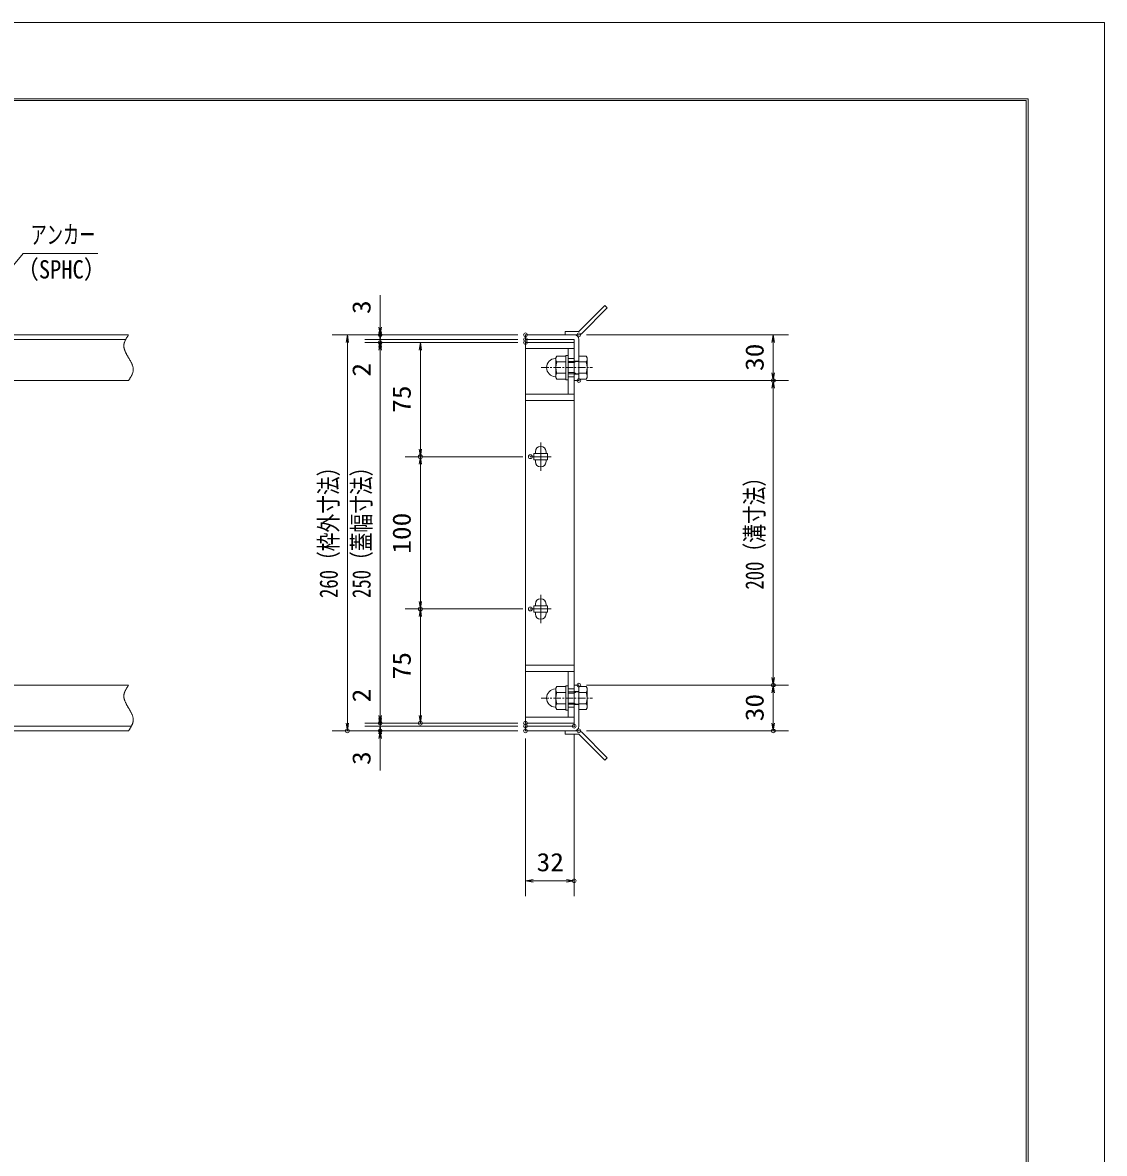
# Model space of a CAD drawing. Units: millimetres, scale not verified. Extents: x -1050 to 1050, y -742 to 742.
# Drawn here: x 340 to 1050, y 0 to 742 of the extents above; entities that cross this region are included whole.
import ezdxf
from ezdxf.enums import TextEntityAlignment as Align

# ---------------------------------------------------------------- set-up
doc = ezdxf.new("R2010")
doc.units = ezdxf.units.MM
doc.header["$LTSCALE"] = 5
doc.header["$PDMODE"] = 32
doc.header["$PDSIZE"] = 2.5
doc.linetypes.add('CHAIN1', pattern=[8, 5, -1, 1, -1])
doc.linetypes.add('DOUBLE_CHAIN1', pattern=[8.8, 5, -1, 0.6, -0.6, 0.6, -1])
for name, color, linetype, lineweight in [('0-0_7-図\u3000枠', 4, 'Continuous', 9), ('0-1_寸法注釈', 2, 'Continuous', 9), ('0-2_0', 2, 'Continuous', 9), ('0-3_DEFPOINTS', 134, 'Continuous', 9), ('0-4_蓋', 5, 'Continuous', 9), ('0-6_想像線', 134, 'DOUBLE_CHAIN1', 9), ('0-7_中心線', 6, 'CHAIN1', 9), ('0-8_締付部品', 7, 'Continuous', 9), ('0-9_枠', 7, 'Continuous', 9), ('0-B_アンカー', 7, 'Continuous', 9)]:
    doc.layers.add(name, color=color, linetype=linetype, lineweight=lineweight)
doc.styles.add('ＭＳ ゴシック', font='')
doc.styles.get('ＭＳ ゴシック').set_extended_font_data('MS Gothic')

# ---------------------------------------------------------------- blocks, each defined once
blk = doc.blocks.new('_OPEN')
at = {"layer": '0-2_0'}
blk.add_line((0, 0), (-5, 0), dxfattribs=at)
blk.add_lwpolyline([(-5, 0.833), (0, 0), (-5, -0.833)], dxfattribs=at)
blk = doc.blocks.new('A$C4F066A7F')
at = {"layer": '0-B_アンカー'}
for p, q in [((0, 96.52), (45.24, 96.52)), ((0, 85.02), (0, 96.52)), ((0, 85.02), (45.24, 85.02)), ((130.26, 0), (45.24, 85.02)), ((138.39, 8.13), (53.37, 93.15)), ((138.39, 8.13), (130.26, 0))]:
    blk.add_line(p, q, dxfattribs=at)
blk.add_arc((45.24, 85.02), 11.5, 45, 90, dxfattribs=at)
blk = doc.blocks.new('A$C6EB770D1')
at = {"layer": '0-B_アンカー'}
for p, q in [((130.257, 96.52), (45.237, 11.5)), ((138.388, 88.388), (53.368, 3.368)), ((138.388, 88.388), (130.257, 96.52)), ((0, 11.5), (45.237, 11.5)), ((0, 11.5), (0, 0)), ((0, 0), (45.237, 0))]:
    blk.add_line(p, q, dxfattribs=at)
blk.add_arc((45.237, 11.5), 11.5, 270, 315, dxfattribs=at)
blk = doc.blocks.new('A$C137235B9')
at = {"layer": '0-8_締付部品'}
for p, q in [((50.87, 77.528), (47.967, 72.5)), ((50.87, 77.528), (80.467, 77.528)), ((80.467, 80), (80.467, 0)), ((88.467, 80), (80.467, 80)), ((88.467, 80), (88.467, 0)), ((123.467, 2.472), (123.467, 77.528)), ((148.064, 77.528), (123.467, 77.528)), ((148.064, 77.528), (150.967, 72.5)), ((47.967, 72.5), (47.967, 7.5)), ((50.87, 58.764), (80.467, 58.764)), ((88.467, 60), (123.467, 60)), ((108.467, 56.615), (88.467, 56.615)), ((114.33, 60), (108.467, 56.615)), ((108.467, 20), (108.467, 60)), ((148.064, 58.764), (123.467, 58.764)), ((150.967, 7.5), (150.967, 72.5)), ((50.87, 2.472), (47.967, 7.5)), ((50.87, 21.236), (80.467, 21.236)), ((50.87, 2.472), (80.467, 2.472)), ((88.467, 0), (80.467, 0)), ((108.467, 23.385), (88.467, 23.385)), ((88.467, 20), (123.467, 20)), ((114.33, 20), (108.467, 23.385)), ((148.064, 21.236), (123.467, 21.236)), ((148.064, 2.472), (123.467, 2.472)), ((148.064, 2.472), (150.967, 7.5))]:
    blk.add_line(p, q, dxfattribs=at)
at = {"layer": '0-8_締付部品', "color": 6, "linetype": 'CHAIN1'}
blk.add_line((0, 40), (167.946, 40), dxfattribs=at)
at = {"layer": '0-8_締付部品'}
for centre, radius, start, end in [((47.967, 40), 30, 92.7294, 267.2706), ((46.467, 71.464), 1.5, 272.7294, 0), ((64.58, 68.146), 16.613, 180, 214.38425), ((110.064, 40), 62.097, 162.41205, 197.58795), ((134.354, 68.146), 16.613, 325.61575, 0), ((88.87, 40), 62.097, 342.41205, 17.58795), ((46.467, 8.536), 1.5, 0, 87.2706), ((64.58, 11.854), 16.613, 145.61575, 180), ((134.354, 11.854), 16.613, 0, 34.38425)]:
    blk.add_arc(centre, radius, start, end, dxfattribs=at)
at = {"layer": '0-9_枠'}
for p, q in [((108.467, 61.25), (123.467, 61.25)), ((108.467, 18.75), (123.467, 18.75))]:
    blk.add_line(p, q, dxfattribs=at)

msp = doc.modelspace()

# ---------------------------------------------------------------- linework, layer by layer
at = {"layer": '0-0_7-図\u3000枠'}
for p in [(-973.75, 691.25), (998.75, -691.25)]:
    msp.add_line(p, (998.75, 691.25), dxfattribs=at)
msp.add_lwpolyline([(-975, 692.5), (1000, 692.5), (1000, -692.5)], dxfattribs=at)
at = {"layer": '0-1_寸法注釈'}
for p, q in [((574.681, 542.475), (574.681, 563.588)), ((574.681, 539.475), (574.681, 544.475)), ((665.063, 537.475), (543.149, 537.475)), ((665.063, 537.475), (564.681, 537.475)), ((574.681, 534.475), (574.681, 537.475)), ((710.11, 537.475), (842.677, 537.475)), ((553.149, 532.475), (553.149, 282.475)), ((665.063, 534.475), (564.681, 534.475)), ((665.063, 534.475), (564.681, 534.475)), ((665.063, 532.475), (564.681, 532.475)), ((665.063, 532.475), (564.681, 532.475)), ((574.681, 534.475), (574.681, 532.475)), ((574.681, 529.475), (574.681, 524.475)), ((574.681, 527.475), (574.681, 506.362)), ((574.681, 527.475), (574.681, 287.475)), ((665.063, 532.475), (591.062, 532.475)), ((601.062, 527.475), (601.062, 462.475)), ((832.677, 532.475), (832.677, 512.475)), ((710.11, 507.475), (842.677, 507.475)), ((710.11, 507.475), (842.677, 507.475)), ((832.677, 502.475), (832.677, 312.475)), ((668.253, 457.475), (591.062, 457.475)), ((668.253, 457.475), (591.062, 457.475)), ((601.062, 452.475), (601.062, 362.475)), ((668.253, 357.475), (591.062, 357.475)), ((668.253, 357.475), (591.062, 357.475)), ((601.062, 352.475), (601.062, 287.475)), ((574.681, 287.475), (574.681, 308.588)), ((710.063, 307.475), (842.677, 307.475)), ((710.063, 307.475), (842.677, 307.475)), ((832.677, 302.475), (832.677, 282.475)), ((574.681, 285.475), (574.681, 290.475)), ((665.063, 282.475), (564.681, 282.475)), ((665.063, 282.475), (564.681, 282.475)), ((574.681, 280.475), (574.681, 282.475)), ((665.063, 282.475), (591.062, 282.475)), ((665.063, 277.475), (543.149, 277.475)), ((665.063, 280.475), (564.681, 280.475)), ((665.063, 280.475), (564.681, 280.475)), ((665.063, 277.475), (564.681, 277.475)), ((574.681, 280.475), (574.681, 277.475)), ((574.681, 275.475), (574.681, 270.475)), ((702.063, 275.475), (702.063, 168.953)), ((710.11, 277.475), (842.677, 277.475)), ((574.681, 272.475), (574.681, 251.362)), ((670.063, 272.475), (670.063, 168.953)), ((675.063, 178.953), (697.063, 178.953))]:
    msp.add_line(p, q, dxfattribs=at)
msp.add_lwpolyline([(389.478, 590.968), (340.425, 590.968), (312.702, 557.538)], dxfattribs=at)
at = {"layer": '0-3_DEFPOINTS'}
msp.add_lwpolyline([(-1050, -742.5), (-1050, 742.5), (1050, 742.5), (1050, -742.5)], close=True, dxfattribs=at)
for p in [(574.681, 537.475), (670.063, 537.475), (670.063, 537.475), (670.063, 534.475), (705.11, 537.475), (574.681, 532.475), (670.063, 532.475), (705.11, 507.475), (832.677, 507.475), (601.062, 457.475), (673.253, 457.475), (601.062, 357.475), (673.253, 357.475), (705.063, 307.475), (832.677, 307.475), (574.681, 282.475), (601.062, 282.475), (670.063, 282.475), (553.149, 277.475), (574.681, 277.475), (670.063, 280.475), (670.063, 277.475), (670.063, 277.475), (702.063, 280.475), (705.11, 277.475), (832.677, 277.475), (702.063, 178.953)]:
    msp.add_point(p, dxfattribs=at)
at = {"layer": '0-4_蓋'}
for p, q in [((670.063, 532.475), (670.063, 282.475)), ((670.063, 532.475), (702.063, 532.475)), ((702.063, 528.475), (670.063, 528.475)), ((698.063, 528.475), (698.063, 521.978)), ((702.063, 532.475), (702.063, 521.978)), ((702.063, 521.978), (698.063, 521.978)), ((698.063, 509.978), (698.063, 498.475)), ((698.063, 509.978), (702.063, 509.978)), ((702.063, 509.978), (702.063, 304.972)), ((670.063, 498.475), (702.063, 498.475)), ((670.063, 494.475), (702.063, 494.475)), ((676.563, 460.725), (676.563, 459.475)), ((683.563, 460.725), (683.563, 459.475)), ((675.563, 459.475), (675.563, 455.475)), ((684.563, 459.475), (675.563, 459.475)), ((684.563, 455.475), (675.563, 455.475)), ((676.563, 455.475), (676.563, 454.225)), ((683.563, 455.475), (683.563, 454.225)), ((684.563, 459.475), (684.563, 455.475)), ((684.563, 359.475), (675.563, 359.475)), ((675.563, 359.475), (675.563, 355.475)), ((676.563, 360.725), (676.563, 359.475)), ((683.563, 360.725), (683.563, 359.475)), ((684.563, 359.475), (684.563, 355.475)), ((684.563, 355.475), (675.563, 355.475)), ((676.563, 355.475), (676.563, 354.225)), ((683.563, 355.475), (683.563, 354.225)), ((670.063, 320.475), (702.063, 320.475)), ((670.063, 316.475), (702.063, 316.475)), ((698.063, 304.972), (698.063, 316.475)), ((698.063, 304.972), (702.063, 304.972)), ((698.063, 286.475), (698.063, 292.972)), ((702.063, 286.475), (670.063, 286.475)), ((670.063, 282.475), (702.063, 282.475))]:
    msp.add_line(p, q, dxfattribs=at)
msp.add_lwpolyline([(702.063, 282.475), (702.063, 292.972), (698.063, 292.972)], dxfattribs=at)
for centre, start, end in [((680.063, 460.725), 0, 180), ((680.063, 454.225), 180, 0), ((680.063, 360.725), 0, 180), ((680.063, 354.225), 180, 0)]:
    msp.add_arc(centre, 3.5, start, end, dxfattribs=at)
at = {"layer": '0-4_蓋', "color": 7}
for p in [(670.063, 532.475), (670.063, 282.475)]:
    msp.add_point(p, dxfattribs=at)
at = {"layer": '0-6_想像線'}
for points in [[(409.55, 537.475), (409.359, 537.182), (409.169, 536.888), (408.98, 536.595), (408.792, 536.301), (408.608, 536.007), (408.427, 535.714), (408.249, 535.42), (408.076, 535.126), (407.909, 534.831), (407.747, 534.537), (407.592, 534.242), (407.443, 533.947), (407.303, 533.652), (407.171, 533.357), (407.048, 533.061), (406.935, 532.765), (406.832, 532.468), (406.741, 532.172), (406.661, 531.874), (406.593, 531.577), (406.538, 531.279), (406.497, 530.98), (406.47, 530.681), (406.458, 530.381), (406.46, 530.081), (406.476, 529.781), (406.505, 529.48), (406.547, 529.178), (406.601, 528.876), (406.666, 528.574), (406.743, 528.272), (406.829, 527.969), (406.926, 527.665), (407.032, 527.362), (407.147, 527.058), (407.27, 526.753), (407.401, 526.449), (407.538, 526.144), (407.683, 525.839)], [(407.683, 525.839), (407.833, 525.534), (407.989, 525.229), (408.15, 524.923), (408.316, 524.617), (408.485, 524.312), (408.657, 524.006), (408.833, 523.7), (409.01, 523.394), (409.189, 523.087), (409.369, 522.781), (409.55, 522.475), (409.55, 522.475)], [(411.417, 519.111), (411.267, 519.416), (411.111, 519.721), (410.95, 520.027), (410.784, 520.333), (410.615, 520.638), (410.443, 520.944), (410.267, 521.25), (410.09, 521.556), (409.911, 521.863), (409.731, 522.169), (409.55, 522.475), (409.55, 522.475)], [(409.55, 507.475), (409.741, 507.768), (409.931, 508.062), (410.12, 508.355), (410.308, 508.649), (410.492, 508.943), (410.673, 509.236), (410.851, 509.53), (411.024, 509.824), (411.191, 510.119), (411.353, 510.413), (411.508, 510.708), (411.657, 511.003), (411.797, 511.298), (411.929, 511.593), (412.052, 511.889), (412.165, 512.185), (412.268, 512.481), (412.359, 512.778), (412.439, 513.076), (412.507, 513.373), (412.562, 513.671), (412.603, 513.97), (412.63, 514.269), (412.642, 514.569), (412.64, 514.869), (412.624, 515.169), (412.595, 515.47), (412.553, 515.772), (412.499, 516.074), (412.434, 516.376), (412.357, 516.678), (412.271, 516.981), (412.174, 517.285), (412.068, 517.588), (411.953, 517.892), (411.83, 518.197), (411.699, 518.501), (411.562, 518.806), (411.417, 519.111)], [(409.55, 307.475), (409.359, 307.182), (409.169, 306.888), (408.98, 306.595), (408.792, 306.301), (408.608, 306.007), (408.427, 305.714), (408.249, 305.42), (408.076, 305.126), (407.909, 304.831), (407.747, 304.537), (407.592, 304.242), (407.443, 303.947), (407.303, 303.652), (407.171, 303.357), (407.048, 303.061), (406.935, 302.765), (406.832, 302.468), (406.741, 302.172), (406.661, 301.874), (406.593, 301.577), (406.538, 301.279), (406.497, 300.98), (406.47, 300.681), (406.458, 300.381), (406.46, 300.081), (406.476, 299.781), (406.505, 299.48), (406.547, 299.178), (406.601, 298.876), (406.666, 298.574), (406.743, 298.272), (406.829, 297.969), (406.926, 297.665), (407.032, 297.362), (407.147, 297.058), (407.27, 296.753), (407.401, 296.449), (407.538, 296.144), (407.683, 295.839)], [(407.683, 295.839), (407.833, 295.534), (407.989, 295.229), (408.15, 294.923), (408.316, 294.617), (408.485, 294.312), (408.657, 294.006), (408.833, 293.7), (409.01, 293.394), (409.189, 293.087), (409.369, 292.781), (409.55, 292.475)], [(411.417, 289.111), (411.267, 289.416), (411.111, 289.721), (410.95, 290.027), (410.784, 290.333), (410.615, 290.638), (410.443, 290.944), (410.267, 291.25), (410.09, 291.556), (409.911, 291.863), (409.731, 292.169), (409.55, 292.475)], [(409.55, 277.475), (409.741, 277.768), (409.931, 278.062), (410.12, 278.355), (410.308, 278.649), (410.492, 278.943), (410.673, 279.236), (410.851, 279.53), (411.024, 279.824), (411.191, 280.119), (411.353, 280.413), (411.508, 280.708), (411.657, 281.003), (411.797, 281.298), (411.929, 281.593), (412.052, 281.889), (412.165, 282.185), (412.268, 282.481), (412.359, 282.778), (412.439, 283.076), (412.507, 283.373), (412.562, 283.671), (412.603, 283.97), (412.63, 284.269), (412.642, 284.569), (412.64, 284.869), (412.624, 285.169), (412.595, 285.47), (412.553, 285.772), (412.499, 286.074), (412.434, 286.376), (412.357, 286.678), (412.271, 286.981), (412.174, 287.285), (412.068, 287.588), (411.953, 287.892), (411.83, 288.197), (411.699, 288.501), (411.562, 288.806), (411.417, 289.111)]]:
    msp.add_lwpolyline(points, dxfattribs=at)
at = {"layer": '0-7_中心線'}
for p, q in [((680.063, 466.775), (680.063, 448.175)), ((686.872, 457.475), (673.253, 457.475)), ((680.063, 366.775), (680.063, 348.175)), ((686.872, 357.475), (673.253, 357.475))]:
    msp.add_line(p, q, dxfattribs=at)
at = {"layer": '0-9_枠'}
for p, q in [((-795.45, 537.475), (409.55, 537.475)), ((670.063, 537.475), (702.063, 537.475)), ((670.063, 534.475), (670.063, 537.475)), ((-792.45, 534.475), (407.714, 534.475)), ((702.063, 534.475), (670.063, 534.475)), ((702.063, 507.475), (702.063, 534.475)), ((705.063, 507.475), (705.063, 534.475)), ((204.55, 507.475), (409.55, 507.475)), ((702.063, 507.475), (705.063, 507.475)), ((204.55, 307.475), (409.55, 307.475)), ((702.063, 307.475), (702.063, 280.475)), ((702.063, 307.475), (705.063, 307.475)), ((705.063, 307.475), (705.063, 280.475)), ((-795.45, 277.475), (409.55, 277.475)), ((-792.45, 280.475), (411.386, 280.475)), ((702.063, 280.475), (670.063, 280.475)), ((670.063, 280.475), (670.063, 277.475)), ((670.063, 277.475), (702.063, 277.475))]:
    msp.add_line(p, q, dxfattribs=at)
for centre, start, end in [((702.063, 534.475), 0, 90), ((702.063, 280.475), 270, 0)]:
    msp.add_arc(centre, 3, start, end, dxfattribs=at)

# ---------------------------------------------------------------- block references
at = {"layer": '0-1_寸法注釈'}
for p, rotation in [((574.681, 537.475), 270), ((553.149, 537.475), 90), ((574.681, 534.475), 270), ((832.677, 537.475), 90), ((574.681, 534.475), 90), ((574.681, 532.475), 90), ((574.681, 532.475), 90), ((601.062, 532.475), 90), ((832.677, 507.475), 270), ((832.677, 507.475), 90), ((601.062, 457.475), 270), ((601.062, 457.475), 90), ((601.062, 357.475), 270), ((601.062, 357.475), 90), ((832.677, 307.475), 270), ((832.677, 307.475), 90), ((553.149, 277.475), 270), ((574.681, 282.475), 270), ((574.681, 282.475), 270), ((574.681, 280.475), 270), ((601.062, 282.475), 270), ((832.677, 277.475), 270), ((574.681, 280.475), 90), ((574.681, 277.475), 90), ((670.063, 178.953), 180)]:
    msp.add_blockref('_OPEN', p, dxfattribs=dict(at, rotation=rotation))
msp.add_blockref('_OPEN', (702.063, 178.953), dxfattribs=at)
at = {"layer": '0-8_締付部品', "xscale": 0.2, "yscale": 0.2}
for p in [(680.369, 507.975), (680.369, 290.975)]:
    msp.add_blockref('A$C137235B9', p, dxfattribs=at)
at = {"layer": '0-B_アンカー', "xscale": 0.2, "yscale": 0.2}
for name, p in [('A$C6EB770D1', (696.063, 537.475)), ('A$C4F066A7F', (696.063, 258.171))]:
    msp.add_blockref(name, p, dxfattribs=at)

# ---------------------------------------------------------------- texts
at = {"layer": '0-1_寸法注釈', "color": 7, "style": 'ＭＳ ゴシック'}
for s, height, width, p in [('アンカー', 12.02, 0.65, (345.202, 593.655)), ('（SPHC）', 12.03, 0.9, (335.929, 570.865)), ('32', 12.02, 1.1, (677.329, 181.64))]:
    msp.add_text(s, height=height, dxfattribs=dict(at, width=width)).set_placement(p, align=Align.BOTTOM_LEFT)
for s, height, width, p in [('3', 12.02, 1.1, (571.994, 551.165)), ('30', 12.02, 1.1, (829.99, 513.742)), ('2', 12.02, 1.1, (571.994, 510.052)), ('75', 12.02, 1.1, (598.375, 486.242)), ('260（枠外寸法）', 12.02, 0.75, (550.462, 364.682)), ('250（蓋幅寸法）', 12.02, 0.75, (571.994, 364.682)), ('200（溝寸法）', 12.03, 0.75, (829.99, 370.184)), ('100', 12.02, 1.1, (598.375, 393.72)), ('75', 12.02, 1.1, (598.375, 311.242)), ('2', 12.02, 1.1, (571.994, 296.165)), ('30', 12.02, 1.1, (829.99, 283.742)), ('3', 12.02, 1.1, (571.994, 255.052))]:
    msp.add_text(s, height=height, rotation=90, dxfattribs=dict(at, width=width)).set_placement(p, align=Align.BOTTOM_LEFT)

doc.saveas('drawing.dxf')
